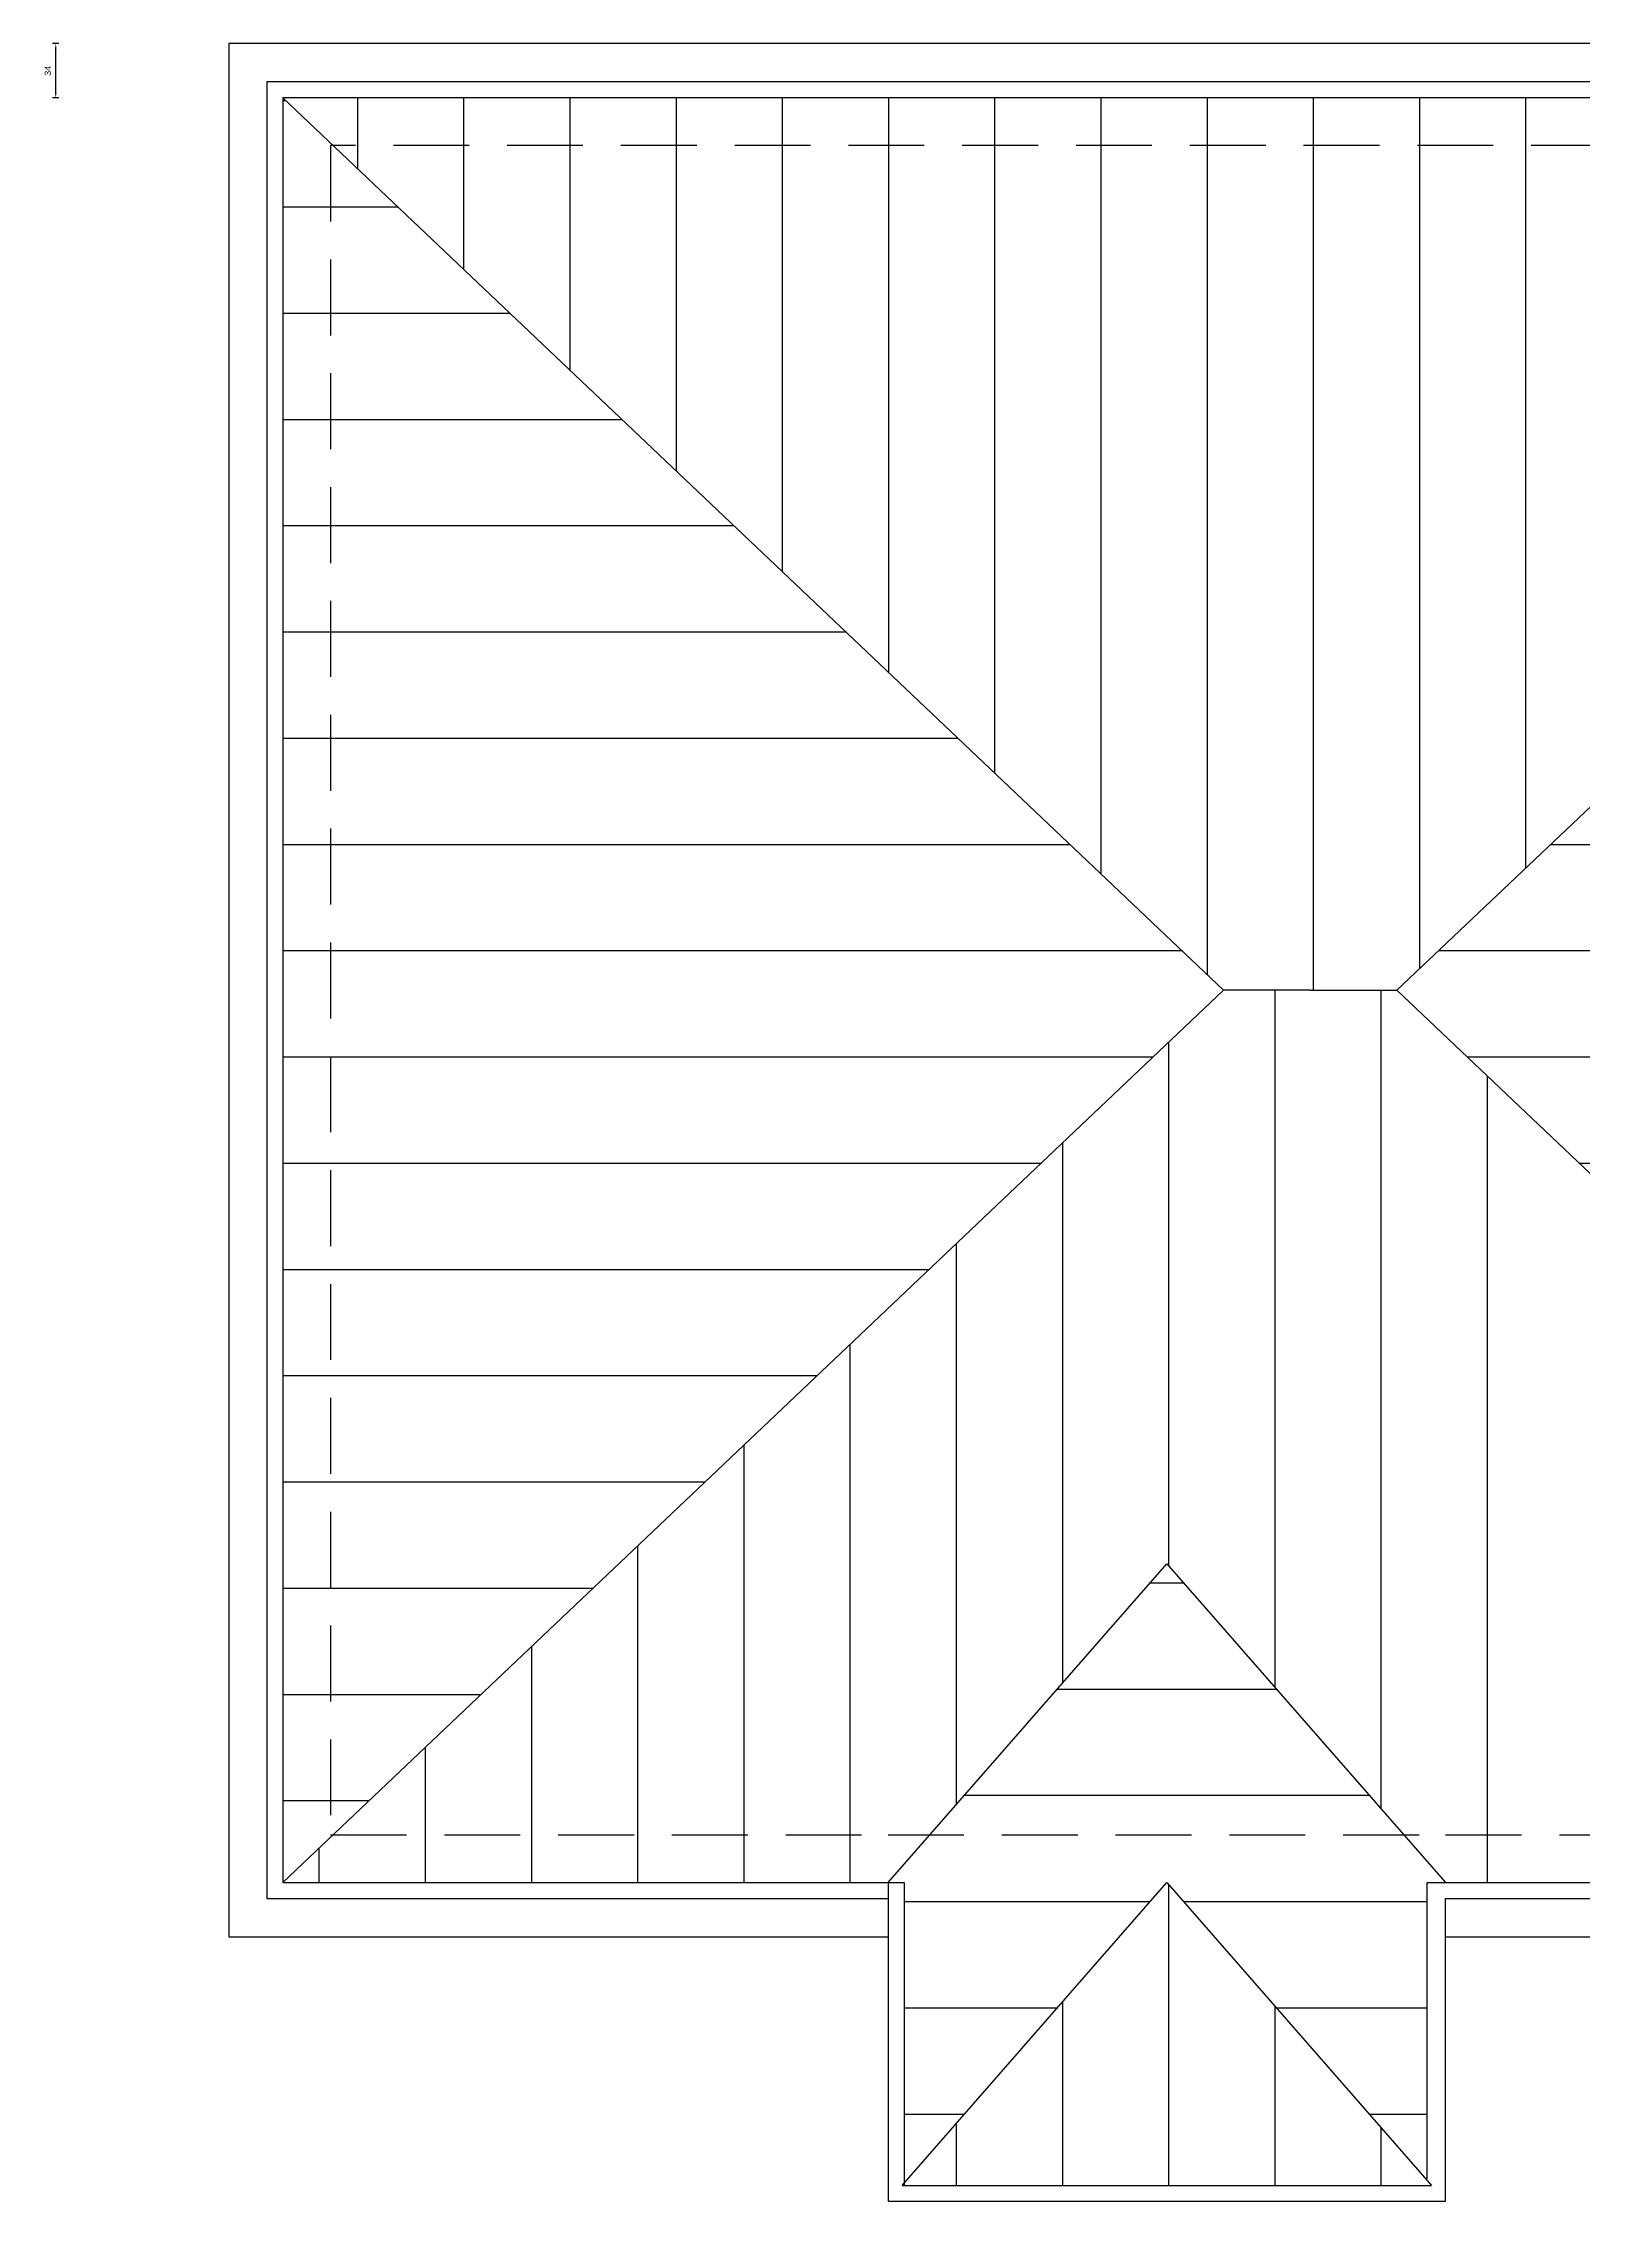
# Model space of a CAD drawing. Header units: millimetres. Extents: x 2100 to 32787, y 24082 to 35493.
# Drawn here: x 5520 to 6486, y 25169 to 26537 of the extents above; entities that cross this region are included whole.
import ezdxf

# ---------------------------------------------------------------- set-up
doc = ezdxf.new("R2010")
doc.units = ezdxf.units.MM
doc.linetypes.add('HIDDEN2', pattern=[4.7625, 3.175, -1.5875])
doc.layers.get('Defpoints').update_dxf_attribs({"color": 231, "linetype": 'HIDDEN2'})
doc.layers.add('TARAMA', color=130, linetype='Continuous')
doc.layers.add('ÖLÇÜ', color=181, linetype='Continuous')
doc.styles.get("Standard").update_dxf_attribs({"font": 'arial.ttf'})
doc.dimstyles.new('ISO-25', dxfattribs={"dimtxt": 4, "dimasz": 3, "dimexe": 2, "dimexo": 0.625, "dimgap": 3, "dimtad": 1, "dimtxsty": 'Standard', "dimcen": 2.5, "dimadec": 0, "dimazin": 0, "dimtfac": 1, "dimtix": 1, "dimtmove": 0, "dimatfit": 0, "dimfxl": 2, "dimfxlon": 1, "dimarcsym": 0})
pattern_1 = [(180, (-6951.93, -1568.75), (0, -66.675), [])]
pattern_2 = [(180, (-33688.07, -10499.88), (0, -66.675), [])]

# ---------------------------------------------------------------- blocks, each defined once
blk = doc.blocks.new('*D2623')
at = {"layer": 'Defpoints', "color": 0, "lineweight": 70, "ltscale": 3, "transparency": 16777216}
for p in [(5669.9, 25383.2), (6049.9, 25383.2), (6049.9, 24866.1)]:
    blk.add_point(p, dxfattribs=at)
at = {"layer": 'ÖLÇÜ', "color": 0, "lineweight": -2, "ltscale": 3, "transparency": 16777216}
for p, q in [((5669.9, 24868.1), (5669.9, 24864.1)), ((5672.9, 24866.1), (6046.9, 24866.1)), ((6049.9, 24868.1), (6049.9, 24864.1))]:
    blk.add_line(p, q, dxfattribs=at)
at = {"layer": 'ÖLÇÜ', "color": 0, "lineweight": 70, "ltscale": 3, "transparency": 16777216}
for points in [[(5672.9, 24866.6), (5672.9, 24865.6), (5669.9, 24866.1)], [(6046.9, 24866.6), (6046.9, 24865.6), (6049.9, 24866.1)]]:
    blk.add_solid(points, dxfattribs=at)
at = {"layer": 'ÖLÇÜ', "color": 0, "ltscale": 3, "transparency": 16777216, "insert": (5859.9, 24871.1), "char_height": 4, "attachment_point": 5}
blk.add_mtext('380', dxfattribs=at)
blk = doc.blocks.new('*D2624')
at = {"layer": 'Defpoints', "color": 0, "lineweight": 70, "ltscale": 3, "transparency": 16777216}
for p in [(6049.9, 25383.2), (6399.9, 25183.2), (6399.9, 24866.1)]:
    blk.add_point(p, dxfattribs=at)
at = {"layer": 'ÖLÇÜ', "color": 0, "lineweight": -2, "ltscale": 3, "transparency": 16777216}
for p, q in [((6049.9, 24868.1), (6049.9, 24864.1)), ((6052.9, 24866.1), (6396.9, 24866.1)), ((6399.9, 24868.1), (6399.9, 24864.1))]:
    blk.add_line(p, q, dxfattribs=at)
at = {"layer": 'ÖLÇÜ', "color": 0, "lineweight": 70, "ltscale": 3, "transparency": 16777216}
for points in [[(6052.9, 24866.6), (6052.9, 24865.6), (6049.9, 24866.1)], [(6396.9, 24866.6), (6396.9, 24865.6), (6399.9, 24866.1)]]:
    blk.add_solid(points, dxfattribs=at)
at = {"layer": 'ÖLÇÜ', "color": 0, "ltscale": 3, "transparency": 16777216, "insert": (6224.9, 24871.1), "char_height": 4, "attachment_point": 5}
blk.add_mtext('350', dxfattribs=at)
blk = doc.blocks.new('*D2625')
at = {"layer": 'Defpoints', "color": 0, "lineweight": 70, "ltscale": 3, "transparency": 16777216}
for p in [(6959.9, 25383.2), (6399.9, 25183.2), (6959.9, 24866.1)]:
    blk.add_point(p, dxfattribs=at)
at = {"layer": 'ÖLÇÜ', "color": 0, "lineweight": -2, "ltscale": 3, "transparency": 16777216}
for p, q in [((6399.9, 24868.1), (6399.9, 24864.1)), ((6402.9, 24866.1), (6956.9, 24866.1)), ((6959.9, 24868.1), (6959.9, 24864.1))]:
    blk.add_line(p, q, dxfattribs=at)
at = {"layer": 'ÖLÇÜ', "color": 0, "lineweight": 70, "ltscale": 3, "transparency": 16777216}
for points in [[(6402.9, 24866.6), (6402.9, 24865.6), (6399.9, 24866.1)], [(6956.9, 24866.6), (6956.9, 24865.6), (6959.9, 24866.1)]]:
    blk.add_solid(points, dxfattribs=at)
at = {"layer": 'ÖLÇÜ', "color": 0, "ltscale": 3, "transparency": 16777216, "insert": (6679.9, 24871.1), "char_height": 4, "attachment_point": 5}
blk.add_mtext('560', dxfattribs=at)
blk = doc.blocks.new('*D2627')
at = {"layer": 'Defpoints', "color": 0, "lineweight": 70, "ltscale": 0.2, "transparency": 16777216}
for p in [(5527.3, 26537.2), (5635.9, 26537.2), (5669.9, 26503.2)]:
    blk.add_point(p, dxfattribs=at)
at = {"layer": 'ÖLÇÜ', "color": 0, "lineweight": -2, "ltscale": 0.2, "transparency": 16777216}
for p, q in [((5529.3, 26537.2), (5525.3, 26537.2)), ((5527.3, 26506.2), (5527.3, 26534.2)), ((5529.3, 26503.2), (5525.3, 26503.2))]:
    blk.add_line(p, q, dxfattribs=at)
at = {"layer": 'ÖLÇÜ', "color": 0, "lineweight": 70, "ltscale": 0.2, "transparency": 16777216}
for points in [[(5526.8, 26534.2), (5527.8, 26534.2), (5527.3, 26537.2)], [(5526.8, 26506.2), (5527.8, 26506.2), (5527.3, 26503.2)]]:
    blk.add_solid(points, dxfattribs=at)
at = {"layer": 'ÖLÇÜ', "color": 0, "ltscale": 0.2, "transparency": 16777216, "insert": (5522.3, 26520.2), "char_height": 4, "attachment_point": 5, "rotation": 90}
blk.add_mtext('34', dxfattribs=at)

msp = doc.modelspace()

# ---------------------------------------------------------------- hatches: boundary and pattern name
at = {"layer": 'TARAMA', "ltscale": 0.2, "transparency": 33554687}
h = msp.add_hatch(dxfattribs=at)
h.set_pattern_fill('ANSI31', color=256, scale=21, angle=225)
h.set_pattern_definition([(270, (-33688.07, -10499.88), (66.675, -7e-15), [])])
h.paths.add_polyline_path([(6959.864, 26503.22), (5669.864, 26503.22), (6260.364, 25943.22), (6314.864, 25943.22), (6369.364, 25943.22)])
h = msp.add_hatch(dxfattribs=at)
h.set_pattern_fill('ANSI31', color=256, scale=21, angle=135)
h.set_pattern_definition(pattern_1)
h.paths.add_polyline_path([(6260.364, 25943.22), (5669.864, 26503.22), (5669.864, 25383.22)])
h = msp.add_hatch(dxfattribs=at)
h.set_pattern_fill('ANSI31', color=256, scale=21, angle=135)
h.set_pattern_definition(pattern_1)
h.paths.add_polyline_path([(6959.864, 26503.22), (6369.364, 25943.22), (6959.864, 25383.22)])
h = msp.add_hatch(dxfattribs=at)
h.set_pattern_fill('ANSI31', color=256, scale=21, angle=225)
h.set_pattern_definition([(270, (-641.4, 2575.69), (66.675, -7e-15), [])])
h.paths.add_polyline_path([(6049.864, 25383.22), (6224.864, 25583.22), (6399.864, 25383.22), (6959.864, 25383.22), (6369.364, 25943.22), (6314.864, 25943.22), (6260.364, 25943.22), (5669.864, 25383.22)])
h.paths.add_polyline_path([(6058.614, 25193.22), (6391.114, 25193.22), (6224.864, 25383.22)])
h = msp.add_hatch(dxfattribs=at)
h.set_pattern_fill('ANSI31', color=256, scale=21, angle=135)
h.set_pattern_definition(pattern_2)
h.paths.add_polyline_path([(6076.114, 25413.22), (6373.614, 25413.22), (6224.864, 25583.22)])
h.paths.add_polyline_path([(6399.864, 25193.22), (6391.114, 25193.22), (6399.864, 25183.22)])
h = msp.add_hatch(dxfattribs=at)
h.set_pattern_fill('ANSI31', color=256, scale=21, angle=135)
h.set_pattern_definition(pattern_2)
h.paths.add_polyline_path([(6224.864, 25383.22), (6388.336, 25196.395), (6388.336, 25349.22), (6388.336, 25383.22), (6399.864, 25383.22), (6373.614, 25413.22), (6076.114, 25413.22), (6049.864, 25383.22), (6059.864, 25383.22), (6059.864, 25194.649)])

# ---------------------------------------------------------------- linework, layer by layer
at = {"ltscale": 0.2}
for p, q in [((6260.364, 25943.22), (5669.864, 26503.22)), ((6369.364, 25943.22), (6959.864, 26503.22)), ((6260.364, 25943.22), (5669.864, 25383.22)), ((6314.864, 25943.22), (6260.364, 25943.22)), ((6314.864, 25943.22), (6369.364, 25943.22)), ((6369.364, 25943.22), (6959.864, 25383.22)), ((6049.864, 25383.22), (6224.864, 25583.22)), ((6224.864, 25583.22), (6399.864, 25383.22)), ((6049.864, 25383.22), (6049.864, 25183.22)), ((6049.864, 25383.22), (6059.864, 25383.22)), ((6058.614, 25193.22), (6224.864, 25383.22)), ((6059.864, 25383.22), (6059.864, 25193.22)), ((6224.864, 25383.22), (6391.114, 25193.22)), ((6388.336, 25349.22), (6388.336, 25383.22)), ((6388.336, 25383.22), (6399.864, 25383.22)), ((6399.864, 25183.22), (6399.864, 25373.22)), ((6388.336, 25197.286), (6388.336, 25349.22)), ((6049.864, 25183.22), (6399.864, 25183.22)), ((6058.614, 25193.22), (6391.114, 25193.22))]:
    msp.add_line(p, q, dxfattribs=at)
for points in [[(6399.864, 25349.22), (6993.864, 25349.22), (6993.864, 26537.22), (5635.864, 26537.22), (5635.864, 25349.22), (6049.864, 25349.22)], [(6399.864, 25373.22), (6969.864, 25373.22), (6969.864, 26513.22), (5659.864, 26513.22), (5659.864, 25373.22), (6049.864, 25373.22)], [(6399.864, 25383.22), (6959.864, 25383.22), (6959.864, 26503.22), (5669.864, 26503.22), (5669.864, 25383.22), (6049.864, 25383.22)]]:
    msp.add_lwpolyline(points, dxfattribs=at)
at = {"linetype": 'HIDDEN2', "ltscale": 15}
msp.add_lwpolyline([(6399.864, 25413.22), (6929.864, 25413.22), (6929.864, 26473.22), (5699.864, 26473.22), (5699.864, 25413.22), (6049.864, 25413.22)], dxfattribs=at)
at = {"layer": 'TARAMA', "linetype": 'HIDDEN2', "ltscale": 15}
msp.add_line((6049.864, 25413.22), (6399.864, 25413.22), dxfattribs=at)

# ---------------------------------------------------------------- dimensions: what is measured, and where the dimension line sits
at = {"layer": 'ÖLÇÜ', "ltscale": 0.2}
dim = msp.add_linear_dim(base=(5527.327, 26537.22), p1=(5669.864, 26503.22), p2=(5635.864, 26537.22), angle=90, dimstyle='ISO-25', dxfattribs=at)
dim.commit()
dim.dimension.update_dxf_attribs({"geometry": '*D2627', "text_midpoint": (5522.283, 26520.22)})
at = {"layer": 'ÖLÇÜ', "ltscale": 3}
for base, p1, p2, picture, middle in [((6049.864, 24866.093), (5669.864, 25383.22), (6049.864, 25383.22), '*D2623', (5859.864, 24871.137)), ((6399.864, 24866.093), (6049.864, 25383.22), (6399.864, 25183.22), '*D2624', (6224.864, 24871.137)), ((6959.864, 24866.093), (6399.864, 25183.22), (6959.864, 25383.22), '*D2625', (6679.864, 24871.135))]:
    dim = msp.add_linear_dim(base=base, p1=p1, p2=p2, dimstyle='ISO-25', dxfattribs=at)
    dim.commit()
    dim.dimension.update_dxf_attribs({"geometry": picture, "text_midpoint": middle})

doc.saveas('drawing.dxf')
